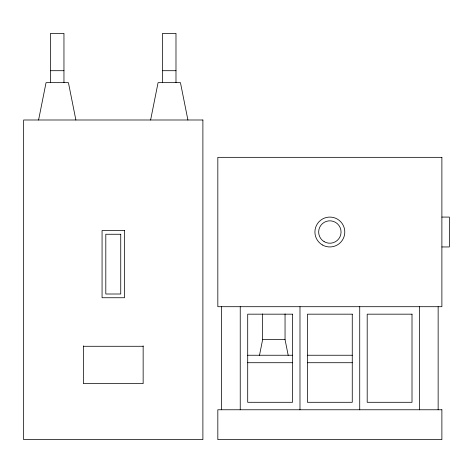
<?xml version="1.0" encoding="UTF-8"?>
<svg xmlns="http://www.w3.org/2000/svg" width="473" height="473" viewBox="0 0 473 473"><rect width="100%" height="100%" fill="white"/><g stroke="black" fill="none" stroke-linecap="round" stroke-linejoin="round"><path stroke-width="0.71" d="M38.585 119.994L46.047 82.651L68.425 82.651L75.881 119.994M150.615 119.994L158.071 82.651L180.45 82.651L187.911 119.994M259.482 355.365L262.639 339.567L262.639 313.936M50.51 70.702L63.956 70.702M162.541 70.702L175.986 70.702M441.883 217.083L449.35 217.083L449.35 246.953L441.883 246.953M262.639 339.567L285.048 339.567L288.205 355.365M83.396 346.283L143.148 346.283M247.704 355.247L292.515 355.247M307.45 355.247L352.261 355.247M247.704 362.714L292.515 362.714M307.45 362.714L352.261 362.714M438.146 306.705L438.146 409.766M419.474 306.705L419.474 409.766M359.728 306.705L359.728 409.766M299.983 306.705L299.983 409.766M285.048 313.936L285.048 339.567M240.237 306.705L240.237 409.766M221.565 306.705L221.565 409.766M175.986 82.651L175.986 33.358L162.541 33.358L162.541 82.651M143.148 345.864L143.148 383.627L83.396 383.627L83.396 345.864M63.956 82.651L63.956 33.358L50.51 33.358L50.51 82.651M202.893 119.994L23.65 119.994L23.65 439.642L202.893 439.642L202.893 119.994M441.883 157.338L217.828 157.338L217.828 306.705L441.883 306.705L441.883 157.338M124.476 230.522L102.067 230.522L102.067 297.742L124.476 297.742L124.476 230.522M120.739 234.259L105.804 234.259L105.804 294.005L120.739 294.005L120.739 234.259M292.515 314.173L247.704 314.173L247.704 402.298L292.515 402.298L292.515 314.173M352.261 314.173L307.45 314.173L307.45 402.298L352.261 402.298L352.261 314.173M412.007 314.173L367.196 314.173L367.196 402.298L412.007 402.298L412.007 314.173M441.883 409.766L217.828 409.766L217.828 439.642L441.883 439.642L441.883 409.766M324.117 241.638A11.204 11.204 0 0 0 341.057 232.178A11.204 11.204 0 0 0 324.395 222.239A11.204 11.204 0 0 0 324.117 241.638M322.385 244.955A14.935 14.935 0 0 0 344.793 232.018A14.935 14.935 0 0 0 322.385 219.082A14.935 14.935 0 0 0 322.385 244.955"/></g></svg>
